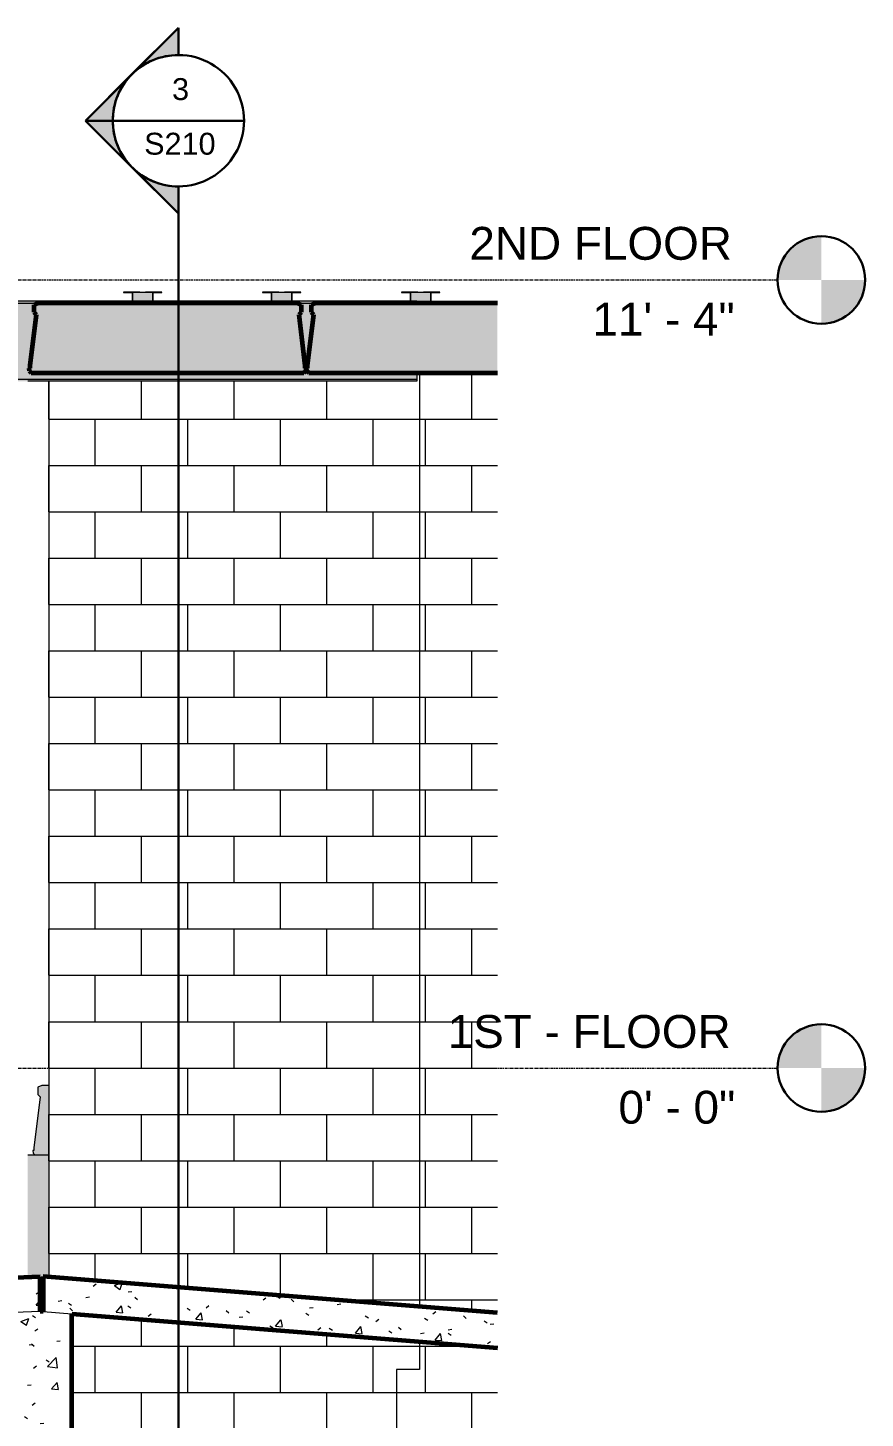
# Model space of a CAD drawing. Header units: inches. Extents: x -4126 to 2305, y -1116 to 12338.
# Drawn here: x 1677.5 to 1822, y -60.4 to 179.5 of the extents above; entities that cross this region are included whole.
import ezdxf

# ---------------------------------------------------------------- set-up
doc = ezdxf.new("R2010")
doc.units = ezdxf.units.IN
doc.header["$MEASUREMENT"] = 0
doc.linetypes.add('Grid Line 1_2_', pattern=[0.8749999999999999, 0.4999999999999999, -0.125, 0.125, -0.125])
for name, color, linetype, lineweight in [('A-FLOR', 192, 'Continuous', 18), ('A-FLOR-LEVL', 51, 'Continuous', 9), ('A-FLOR-MCUT', 51, 'Continuous', 18), ('A-FLOR-PATT', 8, 'Continuous', 60), ('A-WALL', 113, 'Continuous', 13), ('A-WALL-PATT', 111, 'Continuous', 60), ('G-ANNO-SYMB', 111, 'Continuous', 30), ('S-BEAM', 12, 'Continuous', 9), ('S-FNDN', 32, 'Continuous', 13)]:
    doc.layers.add(name, color=color, linetype=linetype, lineweight=lineweight)
doc.styles.add('Arial_5', font='arial.ttf', dxfattribs={"height": 5.669291338582671})
doc.styles.add('Arial_6', font='arial.ttf', dxfattribs={"height": 3.779527559055114})
pattern_1 = [(49.99999999999999, (2541.668760306566, -16.936), (13.77135023108388, -1.204960502599996), [1.44, -15.84]), (355, (2541.668760306566, -16.936), (-2.664420315039899, 14.44217637286024), [1.152, -12.672]), (100.451, (2542.816760306566, -17.037), (11.10707570708108, 13.23736583452952), [1.224, -13.462]), (46.184, (2541.668760306566, -13.096), (20.49128352030409, -3.177850168040312), [2.16, -23.76]), (96.63599999999998, (2543.376760306566, -13.361), (17.94587074025332, 18.70315236461811), [1.836, -20.193]), (351.184, (2541.668760306566, -13.096), (17.94541007767705, 18.7026139922741), [1.728, -19.008]), (21, (2543.588760306566, -14.056), (11.46051786234729, -7.730365277709628), [1.44, -15.84]), (326, (2543.588760306566, -14.056), (4.671351527220543, 13.92314867079765), [1.152, -12.672]), (71.45100000000001, (2544.543760306566, -14.7), (16.13206960540245, 6.192843873895955), [1.224, -13.462]), (37.50000000000001, (2541.668760306566, -16.936), (0.233123131443091, 6.391750198935043), [0.634, -11.885, 0.634, -12.23, -12.72]), (37.50000000000001, (2541.668760306566, -16.936), (0.233123131443091, 6.391750198935043), [-25.382, 0.634, -12.086]), (7.499999999999999, (2541.668760306566, -16.936), (5.050729498282234, 7.573040904100657), [0.634, -6.701000000000001, 0.634, -11.597, -4.848]), (7.499999999999999, (2541.668760306566, -16.936), (5.050729498282234, 7.573040904100657), [-19.565, 0.634, -4.214]), (327.5, (2537.387760306566, -16.936), (10.24958045060036, -0.4328898089248963), [0.634, -4.166, 0.634, -14.342, -19.872]), (327.5, (2537.387760306566, -16.936), (10.24958045060036, -0.4328898089248963), [-19.776, 0.634, -19.238]), (317.5, (2535.467760306566, -16.936), (11.19738967699189, 1.922143964846387), [0.634, -5.606, 0.634, -9.312000000000001, -14.112]), (317.5, (2535.467760306566, -16.936), (11.19738967699189, 1.922143964846387), [-16.186, 0.634, -13.478])]

# ---------------------------------------------------------------- blocks, each defined once
blk = doc.blocks.new('034100 - Precast Structural Concrete - Solid Plank - 12_-1872632-Sección 32')
at = {"layer": 'S-BEAM'}
blk.add_hatch(color=256, dxfattribs=at).paths.add_polyline_path([(-3819.323736679719, -15.00000000000187), (-3819.323736679719, -2.999999999998801), (-3820.532398097108, -2.999999999998797), (-3821.225311482935, -3.31496062991947), (-3821.225311482935, -4.574803149604394), (-3820.831610695534, -4.968503937006051), (-3821.894602821518, -13.74015748032615), (-3821.894602821518, -14.21259842520264), (-3822.071768175848, -14.21259842520315), (-3822.030434948986, -14.68503937008408), (-3821.655079486752, -15.00000000000186)], flags=0)
for p, q in [((-3820.532398097107, -2.999999999998595), (-3821.225311482934, -3.314960629919522)), ((-3821.225311482934, -3.314960629919522), (-3821.225311482934, -4.574803149604411)), ((-3821.225311482934, -4.574803149604411), (-3820.831610695532, -4.968503937006015)), ((-3819.323736679718, -2.999999999998599), (-3820.532398097107, -2.999999999998595)), ((-3820.831610695532, -4.968503937006015), (-3821.894602821516, -13.74015748032686)), ((-3821.894602821516, -14.2125984252031), (-3822.071768175847, -14.2125984252031)), ((-3822.071768175847, -14.2125984252031), (-3822.030434948984, -14.68503937008493)), ((-3821.894602821516, -13.74015748032686), (-3821.894602821516, -14.2125984252031)), ((-3822.030434948984, -14.68503937008493), (-3821.655079486749, -14.99999999999834))]:
    blk.add_line(p, q, dxfattribs=at)
blk = doc.blocks.new('W-Wide Flange - BEAM SIZE TBD-1867174-Sección 32')
at = {"layer": 'S-BEAM'}
for points in [[(-3821.9182248687, 131.927499999901), (-3821.384811483255, 131.927499999901), (-3821.22531148287, 132.0000000000751), (-3776.42216187657, 132.0000000000751), (-3776.262661876187, 131.927499999901), (-3773.502921719466, 131.927499999901), (-3773.34342171908, 132.0000000000752), (-3755.823736679725, 132.0000000000752), (-3755.823736679725, 132.3124999999011), (-3850.743736679717, 132.3124999999011), (-3850.743736679717, 131.927499999901), (-3825.186610201314, 131.927499999901)], [(-3805.46018514132, 118.897499999901), (-3755.823736679725, 118.897499999901), (-3755.823736679725, 119.6374999999012), (-3850.743736679717, 119.6374999999012), (-3850.743736679717, 118.897499999901), (-3807.652010147986, 118.897499999901)], [(-3829.570260214646, 118.5124999999009), (-3755.823736679725, 118.512499999901), (-3755.823736679725, 118.897499999901), (-3850.743736679717, 118.897499999901), (-3850.743736679717, 118.512499999901), (-3830.198736679728, 118.5124999999009)]]:
    blk.add_hatch(color=256, dxfattribs=at).paths.add_polyline_path(points, flags=0)
h = blk.add_hatch(color=256, dxfattribs=at)
h.paths.add_polyline_path([(-3850.743736679717, 131.187499999901), (-3821.9182248687, 131.187499999901), (-3821.9182248687, 131.6850393701558), (-3821.384811483255, 131.927499999901), (-3850.743736679717, 131.927499999901), (-3850.743736679717, 131.3043161636344)], flags=0)
h.paths.add_polyline_path([(-3775.729248490743, 131.187499999901), (-3774.03633510491, 131.187499999901), (-3774.034967375701, 131.6856610652505), (-3773.502921719466, 131.927499999901), (-3776.262661876187, 131.927499999901), (-3775.729248490743, 131.6833260782281), (-3775.729248490743, 131.2798188445562)], flags=0)
h = blk.add_hatch(color=256, dxfattribs=at)
h.paths.add_polyline_path([(-3774.88279179782, 120.787401574873), (-3774.70562644349, 120.7874015748703), (-3774.70562644349, 121.2598425197495), (-3773.642634317506, 130.0314960630688), (-3774.03633510491, 130.4251968504701), (-3774.03633510491, 131.187499999901), (-3775.729248490743, 131.187499999901), (-3775.729248490743, 130.4251968504717), (-3776.122949278141, 130.0314960630688), (-3775.059957152161, 121.1811023622695), (-3775.059957152161, 120.7874015748732), (-3774.924125024692, 120.7874015748732)], flags=0)
h.paths.add_polyline_path([(-3756.144122491336, 119.6374999999012), (-3755.823736679725, 119.6374999999012), (-3755.823736679725, 119.999999999901), (-3774.46610310869, 119.999999999901), (-3774.84145857096, 120.3149606299902), (-3774.88279179782, 120.787401574873), (-3774.924125024692, 120.3149606299917), (-3775.299480486926, 119.999999999901), (-3822.347992872514, 120.000000000075), (-3822.72334833475, 120.3149606299897), (-3822.764681561612, 120.7874015748728), (-3822.587516207281, 120.7874015748701), (-3822.587516207281, 121.2598425197483), (-3821.524524081296, 130.0314960630699), (-3821.9182248687, 130.4251968504704), (-3821.9182248687, 131.187499999901), (-3850.743736679717, 131.187499999901), (-3850.743736679717, 119.6374999999012), (-3757.240034994669, 119.6374999999012)], flags=0)
for p, q in [((-3850.743736679715, 131.9274999999007), (-3850.743736679715, 132.3124999999007)), ((-3755.823736679724, 132.3124999999007), (-3850.743736679715, 132.3124999999007)), ((-3755.823736679724, 132.3124999999007), (-3755.823736679724, 132.0000000000747)), ((-3850.743736679715, 131.1874999999007), (-3850.743736679715, 131.9274999999007)), ((-3821.384811483254, 131.9274999999007), (-3850.743736679715, 131.9274999999007)), ((-3850.743736679715, 119.6374999999007), (-3850.743736679715, 131.1874999999007)), ((-3773.502921719463, 131.9274999999007), (-3776.262661876186, 131.9274999999007)), ((-3755.823736679724, 120.0000000000751), (-3755.823736679724, 119.6374999999007)), ((-3850.743736679715, 118.8974999999007), (-3850.743736679715, 119.6374999999007)), ((-3850.743736679715, 118.5124999999007), (-3850.743736679715, 118.8974999999007)), ((-3850.743736679715, 118.8974999999007), (-3755.823736679724, 118.8974999999007)), ((-3830.198736679726, 118.5124999999007), (-3850.743736679715, 118.5124999999007)), ((-3755.823736679724, 118.5124999999007), (-3822.948736679726, 118.5124999999007)), ((-3755.823736679724, 119.6374999999007), (-3755.823736679724, 118.8974999999007)), ((-3755.823736679724, 118.8974999999007), (-3755.823736679724, 118.5124999999007))]:
    blk.add_line(p, q, dxfattribs=at)
blk = doc.blocks.new('034100 - Precast Structural Concrete - Solid Plank - 12_-1867422-Sección 32')
at = {"layer": 'S-BEAM'}
blk.add_hatch(color=256, dxfattribs=at).paths.add_polyline_path([(-3822.347992872514, 120.0000000000749), (-3775.299480486926, 120.0000000000749), (-3774.924125024692, 120.3149606299917), (-3774.882791797821, 120.7874015748731), (-3775.059957152161, 120.7874015748731), (-3775.059957152161, 121.25984251975), (-3776.122949278143, 130.0314960630687), (-3775.729248490743, 130.4251968504717), (-3775.729248490743, 131.6850393701541), (-3776.42216187657, 132.0000000000751), (-3821.22531148287, 132.0000000000751), (-3821.9182248687, 131.6850393701559), (-3821.9182248687, 130.4251968504705), (-3821.524524081296, 130.03149606307), (-3822.587516207281, 121.2598425197493), (-3822.587516207281, 120.7874015748702), (-3822.764681561612, 120.7874015748728), (-3822.72334833475, 120.3149606299897), (-3822.517616221089, 120.142330889299)], flags=0)
at = {"layer": 'S-BEAM', "lineweight": 60}
for p, q in [((-3821.22531148287, 132.0000000000748), (-3821.918224868698, 131.6850393701562)), ((-3776.422161876569, 132.0000000000744), (-3821.22531148287, 132.0000000000748)), ((-3775.729248490743, 131.685039370154), (-3776.422161876569, 132.0000000000744)), ((-3821.524524081295, 130.0314960630696), (-3822.587516207279, 121.2598425197488)), ((-3821.918224868698, 131.6850393701562), (-3821.918224868699, 130.4251968504699)), ((-3821.918224868699, 130.4251968504699), (-3821.524524081295, 130.0314960630696)), ((-3776.122949278142, 130.0314960630684), (-3775.729248490742, 130.4251968504714)), ((-3775.05995715216, 121.2598425197491), (-3776.122949278142, 130.0314960630684)), ((-3775.729248490742, 130.4251968504714), (-3775.729248490743, 131.685039370154)), ((-3822.587516207279, 120.7874015748698), (-3822.76468156161, 120.7874015748725)), ((-3822.76468156161, 120.7874015748725), (-3822.723348334749, 120.3149606299891)), ((-3822.723348334749, 120.3149606299891), (-3822.347992872513, 120.0000000000746)), ((-3822.587516207279, 121.2598425197488), (-3822.587516207279, 120.7874015748698)), ((-3822.347992872513, 120.0000000000746), (-3775.299480486925, 120.0000000000759)), ((-3775.299480486925, 120.0000000000759), (-3774.924125024691, 120.3149606299909)), ((-3775.05995715216, 121.1811023622691), (-3775.05995715216, 121.2598425197491)), ((-3775.05995715216, 120.7874015748727), (-3775.05995715216, 121.1811023622691)), ((-3774.882791797829, 120.7874015748699), (-3775.05995715216, 120.7874015748727)), ((-3774.924125024691, 120.3149606299909), (-3774.882791797829, 120.7874015748699))]:
    blk.add_line(p, q, dxfattribs=at)
blk = doc.blocks.new('TRUSS - 22_-1868973-Sección 32')
at = {"layer": 'S-BEAM'}
for points in [[(-3758.289790070308, 133.8124999998862), (-3757.936236679715, 133.8124999998862), (-3757.936236679715, 133.8749999998986), (-3758.419199592859, 133.8749999998986), (-3758.419199592859, 133.8124999998862), (-3758.369249381607, 133.8124999998862)], [(-3756.936236679715, 132.3124999999011), (-3756.873736679715, 132.3124999999011), (-3756.873736679715, 133.8124999998862), (-3755.623736679715, 133.8124999998862), (-3755.623736679715, 133.8749999998986), (-3757.936236679715, 133.8749999998986), (-3757.936236679715, 133.8124999998862), (-3756.936236679715, 133.8124999998862), (-3756.936236679715, 132.6043823544267)], [(-3753.373736679715, 132.3124999998863), (-3753.373736679715, 133.8124999998862), (-3756.873736679715, 133.8124999998862), (-3756.873736679715, 132.3124999999011), (-3755.048209988003, 132.3124999998863)], [(-3755.247322478138, 133.8124999998862), (-3755.186236679715, 133.8124999998862), (-3755.186236679715, 133.8749999998986), (-3755.623736679715, 133.8749999998986), (-3755.623736679715, 133.8124999998862), (-3755.254567007607, 133.8124999998862)], [(-3755.477290070308, 132.0000000000752), (-3755.123736679715, 132.0000000000752), (-3755.127222919732, 132.3124999998863), (-3755.623736679715, 132.3124999998863), (-3755.606699592859, 132.0000000000752), (-3755.481095139882, 132.0000000000752)], [(-3755.123736679715, 132.0000000000752), (-3754.623736679715, 132.0000000000752), (-3754.64285116664, 132.3124999998863), (-3755.123736679715, 132.3124999998863)], [(-3754.992906351823, 133.8124999998862), (-3754.623736679718, 133.8124999998862), (-3754.623736679718, 133.8749999998859), (-3755.061236679715, 133.8749999998986), (-3755.048209988003, 133.8124999998862), (-3755.000150881292, 133.8124999998862)], [(-3753.311236679715, 132.3124999998883), (-3753.311236679715, 133.8124999998862), (-3752.311236679717, 133.812499999884), (-3752.311236679717, 133.8749999998859), (-3754.623736679718, 133.8749999998859), (-3754.623736679718, 133.8124999998862), (-3753.373736679715, 133.8124999998862), (-3753.373736679715, 132.3124999998883)], [(-3752.181827157166, 133.812499999884), (-3751.828273766573, 133.812499999884), (-3751.828273766573, 133.8749999998859), (-3752.311236679717, 133.8749999998859), (-3752.311236679717, 133.812499999884)]]:
    blk.add_hatch(color=256, dxfattribs=at).paths.add_polyline_path(points, flags=0)
for p, q in [((-3758.436236679715, 133.8749999998986), (-3758.436236679715, 133.8124999998862)), ((-3757.936236679714, 133.8749999998985), (-3758.436236679713, 133.8749999998985)), ((-3758.436236679713, 133.8749999998985), (-3758.419199592858, 133.8749999998985)), ((-3758.436236679713, 133.8124999998859), (-3757.936236679714, 133.8124999998859)), ((-3758.419199592858, 133.8124999998859), (-3758.436236679713, 133.8124999998859)), ((-3757.759390783001, 133.8749999998985), (-3757.936236679714, 133.8749999998985)), ((-3757.936236679714, 133.8124999998859), (-3757.759390783001, 133.8124999998859)), ((-3756.936236679713, 133.8749999998985), (-3757.759390783001, 133.8749999998985)), ((-3757.759390783001, 133.8124999998859), (-3756.936236679713, 133.8124999998859)), ((-3755.623736679713, 133.8749999998984), (-3756.936236679713, 133.8749999998985)), ((-3756.936236679713, 133.8124999998859), (-3756.936236679713, 132.3124999998884)), ((-3756.873736679713, 133.812499999886), (-3756.873736679713, 132.3124999998862)), ((-3753.373736679714, 133.812499999886), (-3756.873736679713, 133.812499999886)), ((-3755.823736679724, 132.3124999998862), (-3753.373736679714, 132.3124999998862)), ((-3755.623736679713, 133.8749999998984), (-3755.186236679714, 133.8749999998984)), ((-3755.623736679715, 132.3124999998863), (-3755.623736679715, 132.0000000000751)), ((-3755.186236679714, 133.8749999998984), (-3755.186236679714, 133.8124999998859)), ((-3755.061236679714, 133.8749999998856), (-3754.623736679717, 133.8749999998856)), ((-3755.061236679714, 133.8124999998859), (-3755.061236679714, 133.8749999998855)), ((-3753.311236679714, 133.8749999998857), (-3754.623736679717, 133.8749999998856)), ((-3754.623736679715, 132.0000000000751), (-3754.623736679715, 132.3124999998863)), ((-3753.373736679714, 132.3124999998862), (-3753.373736679714, 133.812499999886)), ((-3753.373736679705, 132.3124999998881), (-3753.311236679714, 132.3124999998881)), ((-3752.488082576428, 133.8749999998858), (-3753.311236679714, 133.8749999998857)), ((-3753.311236679714, 132.3124999998881), (-3753.311236679714, 133.8124999998837)), ((-3753.311236679714, 133.8124999998837), (-3752.488082576428, 133.8124999998838)), ((-3752.311236679715, 133.8749999998858), (-3752.488082576428, 133.8749999998858)), ((-3752.488082576428, 133.8124999998838), (-3752.311236679715, 133.8124999998838)), ((-3751.811236679716, 133.8749999998858), (-3752.311236679715, 133.8749999998858)), ((-3752.311236679715, 133.8124999998838), (-3751.811236679716, 133.8124999998838)), ((-3751.828273766571, 133.8749999998858), (-3751.811236679716, 133.8749999998858)), ((-3751.811236679716, 133.8124999998838), (-3751.828273766571, 133.8124999998838)), ((-3751.811236679717, 133.8124999998841), (-3751.811236679717, 133.874999999886))]:
    blk.add_line(p, q, dxfattribs=at)
blk = doc.blocks.new('TRUSS - 22_-V238-Sección 32')
at = {"layer": 'S-BEAM'}
for points in [[(-3782.289790070307, 133.8124999998862), (-3781.936236679715, 133.8124999998862), (-3781.936236679715, 133.8749999998986), (-3782.419199592859, 133.8749999998986), (-3782.419199592859, 133.8124999998862), (-3782.369249381606, 133.8124999998862)], [(-3780.936236679715, 132.3124999999011), (-3780.873736679714, 132.3124999999011), (-3780.873736679714, 133.8124999998862), (-3779.623736679715, 133.8124999998862), (-3779.623736679715, 133.8749999998986), (-3781.936236679715, 133.8749999998986), (-3781.936236679715, 133.8124999998862), (-3780.936236679715, 133.8124999998862), (-3780.936236679715, 132.6043823544267)], [(-3780.873736679714, 132.3124999999011), (-3777.373736679715, 132.3124999999011), (-3777.373736679715, 133.8124999998862), (-3780.873736679714, 133.8124999998862), (-3780.873736679714, 132.6043823544267)], [(-3779.247322478137, 133.8124999998862), (-3779.186236679715, 133.8124999998862), (-3779.186236679715, 133.8749999998982), (-3779.623736679715, 133.8749999998986), (-3779.623736679715, 133.8124999998862), (-3779.254567007607, 133.8124999998862)], [(-3778.992906351822, 133.8124999998862), (-3778.623736679717, 133.8124999998862), (-3778.623736679717, 133.8749999998859), (-3779.061236679715, 133.8749999998859), (-3779.061236679715, 133.8124999998862), (-3779.000150881291, 133.8124999998862)], [(-3777.311236679715, 132.3124999999011), (-3777.311236679715, 133.8124999998862), (-3776.311236679716, 133.812499999884), (-3776.311236679716, 133.8749999998859), (-3778.623736679717, 133.8749999998859), (-3778.623736679717, 133.8124999998862), (-3777.373736679715, 133.8124999998862), (-3777.373736679715, 132.3124999999011)], [(-3776.181827157166, 133.812499999884), (-3775.828273766572, 133.812499999884), (-3775.828273766572, 133.8749999998859), (-3776.311236679716, 133.8749999998859), (-3776.311236679716, 133.812499999884)]]:
    blk.add_hatch(color=256, dxfattribs=at).paths.add_polyline_path(points, flags=0)
for p, q in [((-3782.436236679715, 133.8749999998986), (-3782.436236679715, 133.8124999998862)), ((-3781.936236679714, 133.8749999998984), (-3782.436236679713, 133.8749999998984)), ((-3782.436236679713, 133.8749999998984), (-3782.419199592858, 133.8749999998984)), ((-3782.436236679713, 133.8124999998859), (-3781.936236679714, 133.8124999998859)), ((-3782.419199592858, 133.8124999998858), (-3782.436236679713, 133.8124999998858)), ((-3781.759390783001, 133.8749999998984), (-3781.936236679714, 133.8749999998984)), ((-3781.936236679714, 133.8124999998859), (-3781.759390783001, 133.8124999998859)), ((-3780.936236679713, 133.8749999998984), (-3781.759390783001, 133.8749999998984)), ((-3781.759390783001, 133.8124999998859), (-3780.936236679713, 133.8124999998858)), ((-3779.623736679713, 133.8749999998984), (-3780.936236679713, 133.8749999998984)), ((-3780.936236679713, 133.8124999998858), (-3780.936236679713, 132.3124999998883)), ((-3780.873736679713, 133.8124999998859), (-3780.873736679713, 132.3124999998861)), ((-3777.373736679714, 133.8124999998859), (-3780.873736679713, 133.8124999998859)), ((-3779.623736679713, 133.8749999998983), (-3779.186236679714, 133.8749999998983)), ((-3779.186236679714, 133.8749999998983), (-3779.186236679714, 133.8124999998858)), ((-3779.061236679714, 133.8749999998855), (-3778.623736679717, 133.8749999998855)), ((-3779.061236679714, 133.8124999998858), (-3779.061236679714, 133.8749999998855)), ((-3777.311236679714, 133.8749999998856), (-3778.623736679717, 133.8749999998855)), ((-3777.373736679714, 132.3124999998861), (-3777.373736679714, 133.8124999998859)), ((-3776.488082576428, 133.8749999998857), (-3777.311236679714, 133.8749999998856)), ((-3777.311236679714, 132.312499999888), (-3777.311236679714, 133.8124999998836)), ((-3777.311236679714, 133.8124999998836), (-3776.488082576428, 133.8124999998837)), ((-3776.311236679715, 133.8749999998857), (-3776.488082576428, 133.8749999998857)), ((-3776.488082576428, 133.8124999998837), (-3776.311236679715, 133.8124999998837)), ((-3775.811236679716, 133.8749999998857), (-3776.311236679715, 133.8749999998857)), ((-3776.311236679715, 133.8124999998837), (-3775.811236679716, 133.8124999998837)), ((-3775.828273766571, 133.8749999998857), (-3775.811236679716, 133.8749999998857)), ((-3775.811236679716, 133.8124999998838), (-3775.828273766571, 133.8124999998838)), ((-3775.811236679717, 133.8124999998841), (-3775.811236679717, 133.874999999886))]:
    blk.add_line(p, q, dxfattribs=at)
blk = doc.blocks.new('Level - Extremo inicial de nivel - Círculo-11789-Sección 32')
at = {"layer": 'A-FLOR-LEVL'}
h = blk.add_hatch(color=256, dxfattribs=at)
edge = h.paths.add_edge_path(flags=0)
edge.add_line((-3685.977400214348, -151.9999999999998), (-3693.536455332458, -151.9999999999998))
edge.add_arc((-3685.977400214349, -151.9999999999999), 7.559055118110525, 89.99999999999682, 179.9999999999968, ccw=False)
edge.add_line((-3685.977400214348, -144.4409448818896), (-3685.977400214348, -151.9999999999998))
h = blk.add_hatch(color=256, dxfattribs=at)
edge = h.paths.add_edge_path(flags=0)
edge.add_line((-3685.977400214348, -159.5590551181101), (-3685.977400214348, -151.9999999999999))
edge.add_line((-3685.977400214348, -151.9999999999999), (-3678.418345096238, -151.9999999999999))
edge.add_arc((-3685.977400214348, -151.9999999999999), 7.559055118109882, 269.9999999999999, 359.99999999999966, ccw=False)
at = {"layer": 'A-FLOR-LEVL', "lineweight": 30}
blk.add_circle((-3685.977400214348, -151.9999999999999), 7.559055118109882, dxfattribs=at)
blk = doc.blocks.new('Section - Extremo inicial de sección - Rellenado-1561-Sección 32')
at = {"layer": 'G-ANNO-SYMB', "lineweight": 9}
h = blk.add_hatch(color=256, dxfattribs=at)
edge = h.paths.add_edge_path(flags=0)
edge.add_line((-3796.956850544261, 179.5119949583373), (-3804.974439244329, 171.4944062582694))
edge.add_arc((-3796.956850544261, 163.4768175582016), 11.3385826771655, 90.0000000000004, 134.9999999999994, ccw=False)
edge.add_line((-3796.956850544261, 174.8154002353669), (-3796.956850544261, 179.5119949583374))
h = blk.add_hatch(color=256, dxfattribs=at)
edge = h.paths.add_edge_path(flags=0)
edge.add_line((-3812.992027944397, 163.4768175582015), (-3808.295433221427, 163.4768175582015))
edge.add_arc((-3796.956850544261, 163.4768175582015), 11.33858267716514, 135.0000000000006, 180.0000000000004, ccw=False)
edge.add_line((-3804.974439244329, 171.4944062582694), (-3812.992027944397, 163.4768175582015))
h = blk.add_hatch(color=256, dxfattribs=at)
edge = h.paths.add_edge_path(flags=0)
edge.add_line((-3812.992027944397, 163.4768175582015), (-3804.974439244329, 155.4592288581336))
edge.add_arc((-3796.956850544261, 163.4768175582016), 11.33858267716536, 180.0000000000003, 225.000000000001, ccw=False)
edge.add_line((-3808.295433221427, 163.4768175582015), (-3812.992027944397, 163.4768175582015))
h = blk.add_hatch(color=256, dxfattribs=at)
edge = h.paths.add_edge_path(flags=0)
edge.add_line((-3796.956850544261, 147.4416401580658), (-3796.956850544261, 152.1382348810362))
edge.add_arc((-3796.956850544261, 163.4768175582015), 11.33858267716514, 225, 270, ccw=False)
edge.add_line((-3804.974439244329, 155.4592288581336), (-3796.956850544261, 147.4416401580658))
at = {"layer": 'G-ANNO-SYMB'}
for p, q in [((-3812.992027944397, 163.4768175582016), (-3796.956850544261, 179.5119949583373)), ((-3804.974439244329, 171.4944062582694), (-3796.956850544261, 179.5119949583373)), ((-3796.956850544261, 174.8154002353669), (-3796.956850544261, 179.5119949583373)), ((-3796.956850544261, 179.5119949583374), (-3796.956850544261, 174.8154002353669)), ((-3812.992027944397, 163.4768175582015), (-3804.974439244329, 171.4944062582694)), ((-3812.992027944397, 163.4768175582016), (-3796.956850544261, 147.4416401580657)), ((-3808.295433221427, 163.4768175582015), (-3812.992027944397, 163.4768175582015)), ((-3812.992027944397, 163.4768175582015), (-3808.295433221427, 163.4768175582015)), ((-3804.974439244329, 155.4592288581336), (-3812.992027944397, 163.4768175582015)), ((-3796.956850544261, 147.4416401580658), (-3804.974439244329, 155.4592288581336)), ((-3796.956850544261, 152.1382348810362), (-3796.956850544261, 147.4416401580657)), ((-3796.956850544261, 152.1382348810362), (-3796.956850544261, 147.4416401580658))]:
    blk.add_line(p, q, dxfattribs=at)
for centre, radius, start, end in [((-3796.956850544261, 163.4768175582015), 11.33858267716533, 89.99999999999986, 269.9999999999995), ((-3796.956850544261, 163.4768175582016), 11.3385826771655, 90.00000000000006, 134.9999999999991), ((-3796.956850544261, 163.4768175582015), 11.3385826771655, 269.9999999999996, 90), ((-3796.956850544261, 163.4768175582015), 11.33858267716514, 135.0000000000003, 180), ((-3796.956850544261, 163.4768175582016), 11.33858267716536, 179.9999999999999, 225.0000000000007), ((-3796.956850544261, 163.4768175582015), 11.33858267716514, 224.9999999999996, 269.9999999999996)]:
    blk.add_arc(centre, radius, start, end, dxfattribs=at)

msp = doc.modelspace()

# ---------------------------------------------------------------- hatches: boundary and pattern name
at = {"layer": 'A-FLOR-PATT', "lineweight": 9}
h = msp.add_hatch(dxfattribs=at)
h.set_pattern_fill('FP_51', color=256, style=0, pattern_type=2)
h.set_pattern_definition(pattern_1)
h.paths.add_polyline_path([(1618.280699931937, -44.5614695620199), (1679.631023626845, -42.00520607473214), (1679.631023626845, -35.99999999999982), (1618.280699931937, -38.55626348728759), (1618.280699931937, -43.64267761709777)], flags=0)
h = msp.add_hatch(dxfattribs=at)
h.set_pattern_fill('FP_51', color=256, style=0, pattern_type=2)
h.set_pattern_definition(pattern_1)
h.paths.add_polyline_path([(1758.557500358558, -48.2819788583049), (1758.557500358558, -42.26284242174034), (1680.131023626843, -35.99412602662607), (1680.131023626843, -42.01326246319081), (1745.13102362684, -47.20878548886849)], flags=0)
at = {"layer": 'A-WALL-PATT', "lineweight": 9}
h = msp.add_hatch(dxfattribs=at)
h.set_pattern_fill('FP_55', color=256, style=0, pattern_type=2)
h.set_pattern_definition([(0, (1681.130760306566, -64), (0, 8), []), (90, (1681.130760306566, -64), (-7.999999999999999, 8), [8, -8])])
h.paths.add_polyline_path([(1745.13102362684, -16.0000000000013), (1745.13102362684, 119.9999999999011), (1744.63102362684, 119.9999999999011), (1744.63102362684, 118.5124999999011), (1681.131023626846, 118.5124999999011), (1681.131023626846, -16.0000000000013)], flags=0)
h = msp.add_hatch(dxfattribs=at)
h.set_pattern_fill('FP_54', color=256, style=0, pattern_type=2)
h.set_pattern_definition([(0, (2290.130760306566, -40), (0, 8), []), (90, (2290.130760306566, -40), (-7.999999999999999, 8), [8, -8])])
h.paths.add_polyline_path([(1758.557500358558, -16.0000000000013), (1758.557500358558, 119.9999999999006), (1745.13102362684, 119.9999999999006), (1745.13102362684, -16.0000000000013)], flags=0)
h = msp.add_hatch(dxfattribs=at)
h.set_pattern_fill('FP_52', color=256, style=0, pattern_type=2)
h.set_pattern_definition([(0, (1681.130760306566, -240), (0, 8), []), (90, (1681.130760306566, -240), (-7.999999999999999, 8), [8, -8])])
h.paths.add_polyline_path([(1741.131023626841, -168), (1741.131023626841, -162), (1685.131023626845, -162), (1685.131023626845, -168), (1735.131023626841, -168)], flags=0)
h.paths.add_polyline_path([(1685.131023626845, -152), (1741.131023626841, -152), (1741.131023626841, -52.00000000000096), (1745.13102362684, -52.00000000000096), (1745.13102362684, -47.20878548886849), (1685.131023626845, -42.41291808055058), (1685.131023626845, -116.6366469481268)], flags=0)
h.paths.add_polyline_path([(1745.13102362684, -41.18964905230376), (1745.13102362684, -16.0000000000013), (1681.131023626846, -16.0000000000013), (1681.131023626846, -36.07405715009826), (1741.131023626841, -40.86992455841601)], flags=0)
h = msp.add_hatch(dxfattribs=at)
h.set_pattern_fill('FP_53', color=256, style=0, pattern_type=2)
h.set_pattern_definition([(0, (2346.130760306566, -208), (0, 8), []), (90, (2346.130760306566, -208), (-7.999999999999999, 8), [8, -8])])
h.paths.add_polyline_path([(1741.13102362684, -168), (1758.557500358558, -168), (1758.557500358558, -162), (1741.13102362684, -162)], flags=0)
h.paths.add_polyline_path([(1758.557500358558, -152), (1758.557500358558, -48.2819788583049), (1745.13102362684, -47.20878548886849), (1745.13102362684, -52.00000000000113), (1741.13102362684, -52.00000000000096), (1741.13102362684, -152), (1741.682747764771, -152)], flags=0)
h.paths.add_polyline_path([(1758.557500358558, -42.26284242174034), (1758.557500358558, -16.0000000000013), (1745.13102362684, -16.0000000000013), (1745.13102362684, -41.18964905230376)], flags=0)
h = msp.add_hatch(dxfattribs=at)
h.set_pattern_fill('FP_51', color=256, style=0, pattern_type=2)
h.set_pattern_definition(pattern_1)
h.paths.add_polyline_path([(1685.131023626845, -168), (1685.131023626845, -42.41291808055075), (1680.131023626843, -41.99999999999982), (1679.437670303833, -42.01326246319081), (1671.131023626845, -42.35937274139808), (1671.131023626845, -168), (1681.131023626846, -168)], flags=0)
at = {"layer": 'S-BEAM'}
msp.add_hatch(color=256, dxfattribs=at).paths.add_polyline_path([(1725.988657197843, 120.000000000075), (1758.557500358558, 120.000000000075), (1758.557500358558, 132.0000000000753), (1727.111338587486, 132.0000000000753), (1726.418425201656, 131.6850393701559), (1726.418425201656, 130.4251968504701), (1726.812125989059, 130.0314960630689), (1725.749133863076, 121.2598425197495), (1725.749133863076, 120.7874015748686), (1725.571968508746, 120.787401574873), (1725.613301735606, 120.3149606299902), (1725.819033849268, 120.142330889299)], flags=0)
at = {"layer": 'S-FNDN'}
msp.add_hatch(color=256, dxfattribs=at).paths.add_polyline_path([(1679.631023626846, -42.00520607473214), (1680.131023626843, -41.98437274139894), (1680.131023626843, -35.99412602662607), (1681.131023626846, -36.07405715009826), (1681.131023626846, -15.0000000000017), (1677.506023626839, -15.0000000000017), (1677.506023626839, -36.08854166666674), (1679.631023626846, -35.99999999999982), (1679.631023626846, -41.99999999999982)], flags=0)

# ---------------------------------------------------------------- linework, layer by layer
at = {"layer": 'A-FLOR', "lineweight": 60}
for p, q in [((1679.631023626846, -36), (1618.280699931938, -38.55626348728786)), ((1679.631023626846, -41.99999999999999), (1679.631023626846, -36)), ((1758.557500358559, -42.26284242174027), (1680.131023626844, -35.99412602662619)), ((1680.131023626844, -35.99412602662619), (1680.131023626844, -41.99999999999999)), ((1685.131023626846, -42.41291808055097), (1758.557500358559, -48.28197885830504))]:
    msp.add_line(p, q, dxfattribs=at)
at = {"layer": 'A-FLOR-LEVL', "linetype": 'Grid Line 1_2_'}
for p, q in [((1569.946661350742, 135.9999999997807), (1806.918304974105, 135.9999999997832)), ((1569.946661350742, 0), (1806.918304974105, 0))]:
    msp.add_line(p, q, dxfattribs=at)
at = {"layer": 'A-FLOR-MCUT'}
for p, q in [((1680.131023626844, -41.99999999999999), (1680.131023626844, -42.01326246319096)), ((1680.131023626844, -42.01326246319096), (1685.131023626846, -42.41291808055097))]:
    msp.add_line(p, q, dxfattribs=at)
at = {"layer": 'A-WALL', "lineweight": 18}
for p, q in [((1745.131023626841, 119.9999999999004), (1745.131023626841, -41.18964905230387)), ((1681.131023626846, 118.5124999999009), (1681.131023626846, -15.00000000000177)), ((1679.631023626846, -42.00520607473215), (1671.131023626846, -42.35937274139884)), ((1745.131023626841, -47.20878548886873), (1745.131023626841, -52.00000000000119)), ((1741.131023626841, -52.00000000000119), (1741.131023626841, -152.0000000000001)), ((1745.131023626841, -52.00000000000119), (1741.131023626841, -52.00000000000119))]:
    msp.add_line(p, q, dxfattribs=at)
at = {"layer": 'G-ANNO-SYMB'}
for p, q in [((1692.159327085139, 163.4768175582015), (1714.83649243947, 163.4768175582015)), ((1703.497909762303, 152.1382348810363), (1703.497909762303, -201.1379845529272))]:
    msp.add_line(p, q, dxfattribs=at)
at = {"layer": 'S-BEAM', "lineweight": 60}
for p, q in [((1727.111338587486, 132.000000000075), (1726.418425201659, 131.6850393701563)), ((1758.557500358558, 132.0000000000747), (1727.111338587486, 132.000000000075)), ((1726.81212598906, 130.0314960630698), (1725.749133863077, 121.259842519749)), ((1726.418425201659, 131.6850393701563), (1726.418425201657, 130.4251968504701)), ((1726.418425201657, 130.4251968504701), (1726.81212598906, 130.0314960630698)), ((1725.749133863076, 120.7874015748699), (1725.571968508746, 120.7874015748727)), ((1725.571968508746, 120.7874015748727), (1725.613301735607, 120.3149606299893)), ((1725.613301735607, 120.3149606299893), (1725.988657197844, 120.0000000000747)), ((1725.749133863077, 121.259842519749), (1725.749133863076, 120.7874015748699)), ((1725.988657197844, 120.0000000000747), (1758.557500358559, 120.0000000000757))]:
    msp.add_line(p, q, dxfattribs=at)
at = {"layer": 'S-FNDN', "lineweight": 18}
for q in [(1677.50602362684, -15.00000000000177), (1681.131023626846, -36.07405715009838)]:
    msp.add_line((1681.131023626846, -15.00000000000177), q, dxfattribs=at)
at = {"layer": 'S-FNDN', "lineweight": 60}
for p, q in [((1680.131023626844, -41.99999999999999), (1679.631023626846, -41.99999999999999)), ((1685.131023626846, -168), (1685.131023626846, -42.412918080551))]:
    msp.add_line(p, q, dxfattribs=at)

# ---------------------------------------------------------------- block references
at = {"layer": 'A-FLOR-LEVL', "lineweight": 30}
for p in [(5500.454760306566, 287.999999999783), (5500.454760306566, 151.9999999999999)]:
    msp.add_blockref('Level - Extremo inicial de nivel - Círculo-11789-Sección 32', p, dxfattribs=at)
at = {"layer": 'G-ANNO-SYMB'}
msp.add_blockref('Section - Extremo inicial de sección - Rellenado-1561-Sección 32', (5500.454760306566, 0), dxfattribs=at)
at = {"layer": 'S-BEAM'}
for name, p in [('W-Wide Flange - BEAM SIZE TBD-1867174-Sección 32', (5500.454760306566, 0)), ('034100 - Precast Structural Concrete - Solid Plank - 12_-1867422-Sección 32', (5500.454760306566, 0)), ('TRUSS - 22_-V238-Sección 32', (5476.454760306566, 0)), ('TRUSS - 22_-V238-Sección 32', (5500.454760306566, 0)), ('TRUSS - 22_-1868973-Sección 32', (5500.454760306566, 0)), ('034100 - Precast Structural Concrete - Solid Plank - 12_-1872632-Sección 32', (5500.454760306566, 0))]:
    msp.add_blockref(name, p, dxfattribs=at)

# ---------------------------------------------------------------- texts
at = {"layer": 'A-FLOR-LEVL', "char_height": 5.669291338582671, "attachment_point": 1, "style": 'Arial_5'}
for s, insert, width in [('2ND FLOOR', (1753.716804013181, 145.1537555083975), 55.60049999999995), ('11\' - 4"', (1774.953458014004, 132.0797740971625), 30.29999999999997), ('1ST - FLOOR', (1749.975071729716, 9.153755508614404), 60.14549999999994), ('0\' - 0"', (1779.45109580928, -3.920225902620637), 24.84599999999998)]:
    msp.add_mtext(s, dxfattribs=dict(at, insert=insert, width=width))
at = {"layer": 'G-ANNO-SYMB', "lineweight": 9, "char_height": 3.779527559055114, "attachment_point": 1, "style": 'Arial_6'}
for s, insert, width in [('3', (1702.406421088288, 170.8264433570042), 3.635999999999996), ('S210', (1697.587523450493, 161.3984407729218), 15.30149999999998)]:
    msp.add_mtext(s, dxfattribs=dict(at, insert=insert, width=width))

doc.saveas('drawing.dxf')
